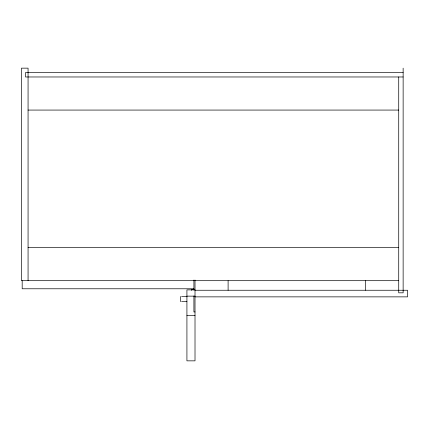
<?xml version="1.0" encoding="UTF-8"?>
<svg xmlns="http://www.w3.org/2000/svg" width="429" height="429" viewBox="0 0 429 429"><rect width="100%" height="100%" fill="white"/><g stroke="black" fill="none" stroke-linecap="round" stroke-linejoin="round"><path stroke-width="0.64" d="M403.137 72.56L25.493 72.56L25.493 76.973L403.137 76.973M28.067 110.071L398.723 110.071M28.067 247.592L398.723 247.592M398.723 280.689L21.45 280.689L21.45 68.152L28.067 68.152L28.067 280.689M193.908 288.776L22.185 288.776L22.185 280.689M194.348 289.328L191.704 289.328L191.704 290.433M195.013 289.881L186.921 289.881L186.921 360.848L195.013 360.848L195.013 280.051M195.013 290.251L407.55 290.251L407.55 296.868L195.013 296.868M186.921 296.133L195.013 296.133M180.534 296.498L180.534 301.646M181.601 296.498L186.921 296.498M181.601 301.646L186.921 301.646M195.013 311.942L193.908 311.942L193.908 295.999M186.921 315.621L195.013 315.621M403.137 68.152L403.137 292.825L398.723 292.825L398.723 76.973M365.631 280.689L365.631 290.251M228.105 280.689L228.105 290.251M193.908 280.051L193.908 290.015"/></g></svg>
